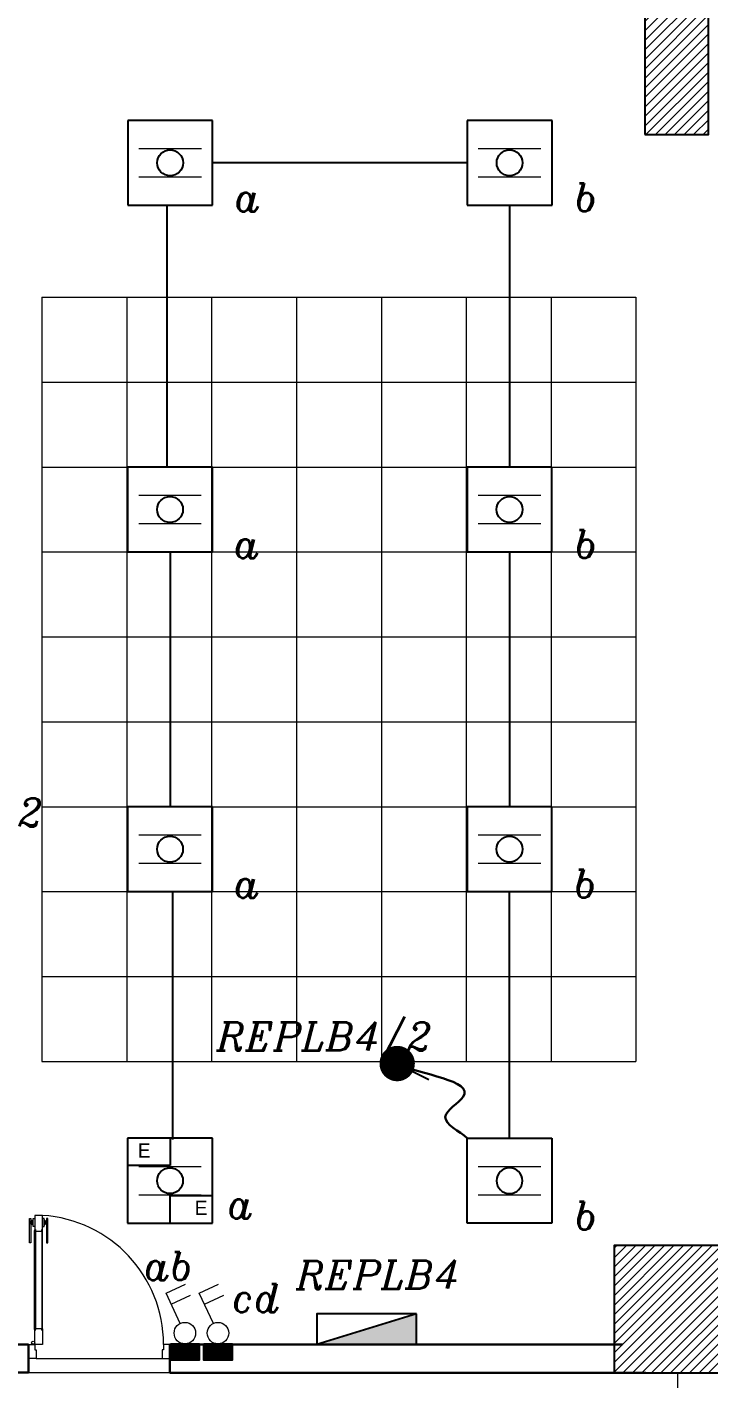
# Model space of a CAD drawing. Extents: x 990 to 1091, y 469 to 823.
# Drawn here: x 1043.11 to 1047.93, y 681.48 to 691.03 of the extents above; entities that cross this region are included whole.
import ezdxf

# ---------------------------------------------------------------- set-up
doc = ezdxf.new("R2010")
doc.units = 0
doc.header["$MEASUREMENT"] = 0
doc.layers.get('0').update_dxf_attribs({"color": 252, "linetype": 'CONTINUOUS', "lineweight": 30})
for name, color, linetype, lineweight in [('Column', 252, 'CONTINUOUS', 25), ('DOOR', 252, 'CONTINUOUS', 9), ('elev', 252, 'CONTINUOUS', 9), ('hatch', 252, 'CONTINUOUS', 9), ('R-SWTS-DET1', 252, 'CONTINUOUS', 5), ('Wall', 252, 'CONTINUOUS', 30)]:
    doc.layers.add(name, color=color, linetype=linetype, lineweight=lineweight)
for name, color, linetype in [('E-LIGHTING', 2, 'CONTINUOUS'), ('E-SWITCHES', 4, 'CONTINUOUS'), ('E-WIRING', 3, 'CONTINUOUS'), ('ELE', 2, 'CONTINUOUS'), ('TEXT-ELC', 3, 'CONTINUOUS')]:
    doc.layers.add(name, color=color, linetype=linetype)
doc.styles.add('ROMANS', font='italic8.shx')
doc.dimstyles.get("Standard").update_dxf_attribs({"dimtxt": 0.12, "dimasz": 0.05, "dimexe": 0.18, "dimexo": 0.0625, "dimgap": 0.09, "dimtad": 0, "dimtih": 1, "dimtoh": 1, "dimzin": 0, "dimdsep": 46, "dimtxsty": 'Standard', "dimblk": 'DOT', "dimcen": 0.09, "dimadec": 0, "dimazin": 0, "dimtfac": 1, "dimtofl": 0, "dimtmove": 0, "dimatfit": 3, "dimldrblk": 'DOT', "dimfxl": 1, "dimtolj": 1, "dimtzin": 0, "dimarcsym": 0})

# ---------------------------------------------------------------- blocks, each defined once
blk = doc.blocks.new('d8')
at = {"layer": 'DOOR'}
for p, q in [((32.11949057471932, -112.7480921357878), (32.11949057471932, -112.0481896781356)), ((32.12445321347209, -112.0481896781356), (32.12445321347209, -112.748092135788)), ((32.17111337731573, -112.0481896781356), (32.17111337731573, -112.7480921357878)), ((32.17607601606785, -112.7480921357878), (32.17607601606785, -112.0481896781353)), ((32.13112043701042, -112.9536329828703), (33.01999110287822, -112.9536329828703))]:
    blk.add_line(p, q, dxfattribs=at)
for points in [[(32.09162617243794, -112.137211430456), (32.0835986547513, -112.137211430456), (32.0835986547513, -111.9648679569864), (32.09162617243805, -111.9648679569864)], [(32.12445321347209, -112.0426348967258), (32.12445321347209, -112.0537444595456), (32.17111337731561, -112.0537444595456), (32.17111337731561, -112.0426348967258), (32.17555720244376, -112.0426348967258), (32.17555720244376, -111.9426488313468), (32.17555720244376, -111.9426488313468), (32.12000938834433, -111.9426488313468), (32.12000938834433, -112.0426348967258)], [(32.20394041834952, -112.137211430456), (32.21196793603632, -112.137211430456), (32.21196793603632, -111.9648679569862), (32.20394041834965, -111.9648679569862)], [(32.10334504411441, -111.9826758234901), (32.096911198511, -111.9826758234901), (32.096911198511, -112.0028984041054), (32.10334504411441, -112.0028984041054)], [(32.19222154667344, -111.9826758234901), (32.19865539227682, -111.9826758234901), (32.19865539227682, -112.0028984041054), (32.19222154667344, -112.0028984041054)], [(32.12445321347185, -112.753646917198), (32.12445321347185, -112.742537354378), (32.17111337731524, -112.742537354378), (32.17111337731524, -112.753646917198), (32.17555720244334, -112.753646917198), (32.17555720244334, -112.8536329825768), (32.17555720244334, -112.8536329825768), (32.12000938834383, -112.8536329825768), (32.12000938834383, -112.753646917198)], [(32.07557139944827, -112.9536329828707), (32.07557113706436, -112.8536329825768), (32.12000938834383, -112.8536329825768), (32.12000965072765, -112.8915336456279), (32.13111921354742, -112.8915336456279), (32.13112043701042, -112.9536329828703)], [(33.07557139944875, -112.953632982871), (33.07557139923375, -112.8536329828921), (33.03099353957411, -112.8536329825773), (33.03099380195788, -112.8915336456279), (33.01988423913794, -112.8915336456279), (33.01999110287822, -112.9536329828703)]]:
    blk.add_lwpolyline(points, close=True, dxfattribs=at)
for points in [[(32.12000938834423, -112.0204157710859), (32.1088998255243, -112.0204157710859), (32.1088998255243, -111.9648679569862), (32.12000938834423, -111.9648679569862)], [(32.17555720244376, -112.0204157710862), (32.18666676526341, -112.0204157710862), (32.18666676526341, -111.9648679569864), (32.17555720244376, -111.9648679569864)], [(32.1088998255243, -112.0100383941915), (32.10334504411441, -112.0100383941915), (32.10334504411441, -111.9755358334042), (32.1088998255243, -111.9755358334042)], [(32.18666676526341, -112.0100383941908), (32.19222154667344, -112.0100383941908), (32.19222154667344, -111.975535833404), (32.18666676526357, -111.975535833404)]]:
    blk.add_lwpolyline(points, dxfattribs=at)
for points in [[(32.09162617243805, -111.9829640839593, -0.9999999999999998), (32.096911198511, -111.9829640839593), (32.096911198511, -111.9829640839593), (32.096911198511, -112.002610143636), (32.096911198511, -112.002610143636, -0.9999999999999998), (32.09162617243805, -112.002610143636), (32.09162617243805, -112.002610143636)], [(32.12445321347209, -112.0531523168882), (32.12445321347209, -112.0531523168882, -0.9999999999999998), (32.12445321347209, -112.0432270393829)], [(32.17111337731561, -112.0531523168882), (32.17111337731561, -112.0531523168882, 0.9999999999999998), (32.17111337731561, -112.0432270393829)], [(32.20394041834965, -111.9829640839593, 0.9999999999999998), (32.19865539227682, -111.9829640839593), (32.19865539227682, -111.9829640839593), (32.19865539227682, -112.0026101436362), (32.19865539227682, -112.0026101436362, 0.9999999999999998), (32.20394041834965, -112.0026101436362), (32.20394041834965, -112.0026101436362)], [(32.12445321347185, -112.7431294970356), (32.12445321347185, -112.7431294970356, 0.9999999999999998), (32.12445321347185, -112.7530547745402)], [(32.17111337731524, -112.7431294970356), (32.17111337731524, -112.7431294970356, -0.9999999999999998), (32.17111337731524, -112.7530547745402)]]:
    blk.add_lwpolyline(points, format="xyb", close=True, dxfattribs=at)
blk.add_circle((32.10889982552379, -112.842523419757), 0.0111095628198811, dxfattribs=at)
blk.add_arc((32.11820588788596, -112.8536329825768), 0.9127876516880132, 359.9999999999772, 86.39767896853148, dxfattribs=at)
blk = doc.blocks.new('60X60 IP SURFACE MOUNTED')
at = {"layer": 'E-LIGHTING', "color": 4, "linetype": 'ByBlock'}
for p, q in [((0.2999999999301508, 0.2999999999883585), (-0.2999999999301508, 0.2999999999883585)), ((-0.2999999999301508, 0.2999999999883585), (-0.2999999999301508, -0.2999999999883585)), ((0.2999999999301508, -0.2999999999883585), (0.2999999999301508, 0.2999999999883585)), ((-0.2999999999301508, -0.2999999999883585), (0.2999999999301508, -0.2999999999883585))]:
    blk.add_line(p, q, dxfattribs=at)
at = {"layer": 'E-LIGHTING', "color": 1, "linetype": 'ByBlock', "const_width": 0.01}
for points in [[(0.2224989651003852, 0.0999999999985448), (-0.2224989651003852, 0.0999999999985448)], [(0.2224989651003852, -0.0999999999985448), (-0.2224989651003852, -0.0999999999985448)]]:
    blk.add_lwpolyline(points, dxfattribs=at)
at = {"layer": 'E-LIGHTING', "color": 5}
blk.add_circle((0, 0), 0.0913821654968952, dxfattribs=at)
blk = doc.blocks.new('SURFACE EMER IP')
at = {"layer": 'E-LIGHTING', "color": 4, "linetype": 'ByBlock'}
for p, q in [((0.2999999999301508, 0.2999999999883585), (-0.2999999999301508, 0.2999999999883585)), ((-0.2999999999301508, 0.2999999999883585), (-0.2999999999301508, -0.2999999999883585)), ((0.2999999999301508, -0.2999999999883585), (0.2999999999301508, 0.2999999999883585)), ((-0.2999999999301508, -0.2999999999883585), (0.2999999999301508, -0.2999999999883585))]:
    blk.add_line(p, q, dxfattribs=at)
at = {"layer": 'E-LIGHTING', "color": 4, "linetype": 'Continuous'}
for p, q in [((0, 0.2999999999883585), (0, 0.1064224546775279)), ((0, 0.1064224546775279), (-0.2999999999301508, 0.1064224546775279)), ((0, -0.2999999999883585), (0, -0.1052910540216488)), ((0, -0.1052910540216488), (0.2999999999301508, -0.1052910540216488))]:
    blk.add_line(p, q, dxfattribs=at)
at = {"layer": 'E-LIGHTING', "color": 1, "linetype": 'ByBlock', "const_width": 0.01}
for points in [[(0.2224989651003852, 0.0999999999985448), (-0.2224989651003852, 0.0999999999985448)], [(0.2224989651003852, -0.0999999999985448), (-0.2224989651003852, -0.0999999999985448)]]:
    blk.add_lwpolyline(points, dxfattribs=at)
at = {"layer": 'E-LIGHTING', "color": 5}
blk.add_circle((0, 0), 0.0913821654968952, dxfattribs=at)
at = {"layer": 'E-LIGHTING', "color": 2, "linetype": 'Continuous', "char_height": 0.1002365262154399, "width": 0.1432406827643717, "attachment_point": 1}
for insert in [(-0.2273287410509965, 0.263953974698012), (0.1754007393526535, -0.1413370793119953)]:
    blk.add_mtext('E', dxfattribs=dict(at, insert=insert))
blk = doc.blocks.new('SW4')
at = {"layer": 'E-SWITCHES'}
h = blk.add_hatch(dxfattribs=at)
h.set_pattern_fill('ANSI37', scale=0.1, style=0)
h.set_pattern_definition([(45, (1867.921354691711, 178.5302348165311), (-0.0088388347648318, 0.0088388347648318), []), (135, (1867.921354691711, 178.5302348165311), (-0.0088388347648318, -0.0088388347648318), [])])
h.paths.add_polyline_path([(1926.404552722301, 447.6725330204758), (1926.404552722301, 447.5122779912748), (1926.683655178037, 447.5122779912751), (1926.683655178037, 447.6725330204764), (1926.544104084809, 447.6725330204764, -0.0006762992974968), (1926.543817744705, 447.6725330204764)])
at = {"layer": 'E-SWITCHES', "lineweight": 15}
for p, q in [((1926.358490422156, 448.1727928609648), (1926.548754213419, 448.2622636222638)), ((1926.498917917993, 447.8741671724119), (1926.358490422156, 448.1727928609648)), ((1926.410166352716, 448.062901558856), (1926.600430143978, 448.1523723201551))]:
    blk.add_line(p, q, dxfattribs=at)
at = {"layer": 'E-SWITCHES'}
blk.add_lwpolyline([(1926.404552722301, 447.6725330204764), (1926.683655178037, 447.6725330204764), (1926.683655178037, 447.5122779912748), (1926.404552722301, 447.5122779912748)], close=True, dxfattribs=at)
at = {"layer": 'E-SWITCHES', "lineweight": 15}
blk.add_circle((1926.543960914757, 447.778381116847), 0.1058481931965026, dxfattribs=at)
blk = doc.blocks.new('_Dot')
at = {"color": 0, "linetype": 'ByBlock', "lineweight": -2}
blk.add_line((-0.5, 0), (-1, 0), dxfattribs=at)
at = {"color": 0, "linetype": 'ByBlock', "const_width": 0.5}
blk.add_lwpolyline([(-0.25, 0, 1), (0.25, 0, 1)], format="xyb", close=True, dxfattribs=at)
blk = doc.blocks.new('0PB')
at = {"layer": 'ELE'}
blk.add_hatch(color=256, dxfattribs=at).paths.add_polyline_path([(0.2999999999999971, -0.0749999999999886), (0.2999999999999971, 0.1081413886665246), (-0.2999999999999972, -0.0749999999999886)])
at = {"layer": 'ELE', "color": 5}
blk.add_line((0.2999999999999971, 0.1081413886665246), (-0.2999999999999971, -0.0749999999999886), dxfattribs=at)
at = {"layer": 'ELE', "color": 1}
blk.add_lwpolyline([(0.2999999999999971, 0.1081413886665246), (-0.2999999999999971, 0.1081413886665246), (-0.2999999999999971, -0.0749999999999886), (0.2999999999999971, -0.0749999999999886)], close=True, dxfattribs=at)

msp = doc.modelspace()

# ---------------------------------------------------------------- hatches: boundary and pattern name
at = {"layer": 'hatch'}
h = msp.add_hatch(dxfattribs=at)
h.set_pattern_fill('ANSI31', color=256, scale=0.015, style=0)
h.set_pattern_definition([(45, (1239.687401356511, 352.948900755401), (-0.0336759604540093, 0.0336759604540093), [])])
h.paths.add_polyline_path([(1047.480241422992, 690.2709983369227), (1047.930241422992, 690.2709983369227), (1047.930241422992, 691.3710405706215), (1047.480241422992, 691.3710405706215)])
h = msp.add_hatch(dxfattribs=at)
h.set_pattern_fill('ANSI31', color=256, scale=0.015, style=0)
h.set_pattern_definition([(45, (1274.695101356511, 359.2989757291379), (-0.0336759604540093, 0.0336759604540093), [])])
h.paths.add_polyline_path([(1047.262941422991, 681.5210405706111), (1048.162941422992, 681.5210405706111), (1048.162941422992, 682.4210405706112), (1047.262941422991, 682.4210405706112)])

# ---------------------------------------------------------------- linework, layer by layer
at = {"layer": 'Column'}
for points in [[(1047.480241422992, 690.2709983369227), (1047.930241422992, 690.2709983369227), (1047.930241422992, 691.3710405706215), (1047.480241422992, 691.3710405706215)], [(1047.262941422991, 681.5210405706111), (1048.162941422992, 681.5210405706111), (1048.162941422992, 682.4210405706112), (1047.262941422991, 682.4210405706112)]]:
    msp.add_lwpolyline(points, close=True, dxfattribs=at)
at = {"layer": 'E-WIRING', "color": 3}
msp.add_line((1046.223894081129, 690.0707617843397), (1044.423894080989, 690.0707617843397), dxfattribs=at)
at = {"layer": 'E-WIRING', "linetype": 'Continuous'}
for p, q in [((1044.104603814282, 687.916709171253), (1044.104603814207, 689.7708374904882)), ((1046.524603814184, 689.7707617843512), (1046.524603814184, 687.9207617862544)), ((1044.124603814184, 687.3167091712766), (1044.124603814184, 685.5207617862982)), ((1046.524603814184, 687.3207617862777), (1046.524603814114, 685.5208374924559)), ((1044.144603814021, 683.168820605342), (1044.144603814021, 684.9207617863215)), ((1046.524603814184, 683.1748143993727), (1046.524603814184, 684.9207617862544))]:
    msp.add_line(p, q, dxfattribs=at)
at = {"layer": 'elev', "linetype": 'Continuous'}
for p, q in [((1043.217941570586, 689.1210405706137), (1043.217941570586, 683.7210405706138)), ((1043.217941570586, 689.1210405706137), (1047.417941570586, 689.1210405706137)), ((1043.817941570586, 689.1210405706137), (1043.817941570586, 683.7210405706138)), ((1044.417941570586, 689.1210405706137), (1044.417941570586, 683.7210405706138)), ((1045.017941570586, 689.1210405706137), (1045.017941570586, 683.7210405706138)), ((1045.617941570586, 689.1210405706137), (1045.617941570586, 683.7210405706138)), ((1046.217941570586, 689.1210405706137), (1046.217941570586, 683.7210405706138)), ((1046.817941570586, 689.1210405706137), (1046.817941570586, 683.7210405706138)), ((1047.417941570586, 689.1210405706137), (1047.417941570586, 683.7210405706138)), ((1043.217941570586, 688.5210405706135), (1047.417941570586, 688.5210405706135)), ((1043.217941570586, 687.9210405706137), (1047.417941570586, 687.9210405706137)), ((1043.217941570586, 687.3210405706136), (1047.417941570586, 687.3210405706136)), ((1043.217941570586, 686.7210405706138), (1047.417941570586, 686.7210405706138)), ((1043.217941570586, 686.1210405706138), (1047.417941570586, 686.1210405706138)), ((1043.217941570586, 685.5210405706136), (1047.417941570586, 685.5210405706136)), ((1043.217941570586, 684.9210405706137), (1047.417941570586, 684.9210405706137)), ((1043.217941570586, 684.3210405706138), (1047.417941570586, 684.3210405706138)), ((1043.217941570586, 683.7210405706138), (1047.417941570586, 683.7210405706138)), ((1056.363064377763, 681.5206325139793), (999.110710980216, 681.52014877229)), ((1047.710710980216, 681.5214759958386), (1047.710710980216, 679.0209304295176))]:
    msp.add_line(p, q, dxfattribs=at)
at = {"layer": 'Wall', "linetype": 'Continuous'}
for p, q in [((1043.122941718181, 681.7216539604312), (1043.022941718182, 681.7216539604312)), ((1043.122941718181, 681.7216539604312), (1043.122941718181, 681.5216680377496)), ((1044.122941718182, 681.7215134365953), (1044.122941718182, 681.5216680377496)), ((1047.323908691812, 681.7215134365957), (1044.122941784631, 681.7215134365957)), ((1043.022750358667, 681.5216680377496), (1043.122941718181, 681.5216680377496)), ((1044.122941674967, 681.5213605083337), (1047.48794142299, 681.5213605083337))]:
    msp.add_line(p, q, dxfattribs=at)

# ---------------------------------------------------------------- block references
at = {"layer": 'E-LIGHTING', "linetype": 'Continuous'}
for name, p in [('60X60 IP SURFACE MOUNTED', (1044.124603814184, 690.0707617843835)), ('60X60 IP SURFACE MOUNTED', (1046.524603814184, 690.0707617843397)), ('60X60 IP SURFACE MOUNTED', (1044.123894081059, 687.6210405706693)), ('60X60 IP SURFACE MOUNTED', (1046.523894081059, 687.6210405706253)), ('60X60 IP SURFACE MOUNTED', (1044.123894081059, 685.2210405706691)), ('60X60 IP SURFACE MOUNTED', (1046.523894081059, 685.2210405706252)), ('SURFACE EMER IP', (1044.123894081059, 682.8779154552716))]:
    msp.add_blockref(name, p, dxfattribs=at)
at = {"layer": 'E-LIGHTING', "linetype": 'Continuous', "xscale": -1, "rotation": 180}
msp.add_blockref('60X60 IP SURFACE MOUNTED', (1046.523894081059, 682.8779154552277), dxfattribs=at)
at = {"layer": 'E-LIGHTING', "color": 3, "linetype": 'ByBlock', "xscale": 1.176042218903488, "yscale": 1.176042218903488, "zscale": 1.176042218903488}
msp.add_blockref('0PB', (1045.513778746909, 681.8097166030136), dxfattribs=at)
at = {"layer": 'E-SWITCHES', "xscale": 0.7165827311453086, "yscale": 0.7165827311453086, "zscale": 0.7165827311453086}
for p in [(-336.2993427999493, 360.9306625430741), (-336.0651477639656, 360.9306625430741)]:
    msp.add_blockref('SW4', p, dxfattribs=at)
at = {"layer": 'R-SWTS-DET1', "linetype": 'Continuous'}
msp.add_blockref('d8', (1011.047370338971, 794.5752869433229), dxfattribs=at)

# ---------------------------------------------------------------- texts
at = {"layer": 'TEXT-ELC', "color": 0, "style": 'ROMANS'}
for s, p in [('REPLB3/2', (1041.702282897974, 685.3818629623871, -162.9789134131957)), ('REPLB4/2', (1044.452902572056, 683.7980017356141, -162.9789134131957))]:
    msp.add_text(s, height=0.2, dxfattribs=at).set_placement(p)
at = {"layer": 'TEXT-ELC', "color": 0, "extrusion": (5.961400285250001e-05, -0.0211733752347225, 0.999775817184703), "style": 'ROMANS'}
msp.add_text('REPLB4', height=0.2, rotation=359.9999999999997, dxfattribs=at).set_placement((1046.931924392749, 679.0150519226962, -14.38032128957103))
at = {"layer": 'TEXT-ELC', "color": 0, "char_height": 0.2, "width": 0.044910278464779, "attachment_point": 1, "style": 'ROMANS'}
for s, insert in [('a', (1044.575167823546, 689.9264798477193)), ('b', (1046.975167823546, 689.9264798476753)), ('b', (1046.975167823546, 687.4764798495786)), ('a', (1044.571115208385, 687.4764041435294)), ('a', (1044.571115208385, 685.0764041435527)), ('b', (1046.971115208385, 685.0764798496015)), ('a', (1044.524950353744, 682.8107946290475)), ('b', (1046.975167823546, 682.7305324627205)), ('ab', (1043.936253829234, 682.3752357739436)), ('cd', (1044.559700160637, 682.1488780247499))]:
    msp.add_mtext(s, dxfattribs=dict(at, insert=insert))

# ---------------------------------------------------------------- leaders
at = {"layer": 'TEXT-ELC', "color": 0, "path_type": 1}
msp.add_leader([(1045.729836303476, 683.7058806409234), (1046.196591001737, 683.4708098235292), (1046.070164739458, 683.3292398367413), (1046.223894081539, 683.1779154548119)], dimstyle='Standard', override={"dimasz": 0.25, "dimfxl": 0.15}, dxfattribs=at)

doc.saveas('drawing.dxf')
